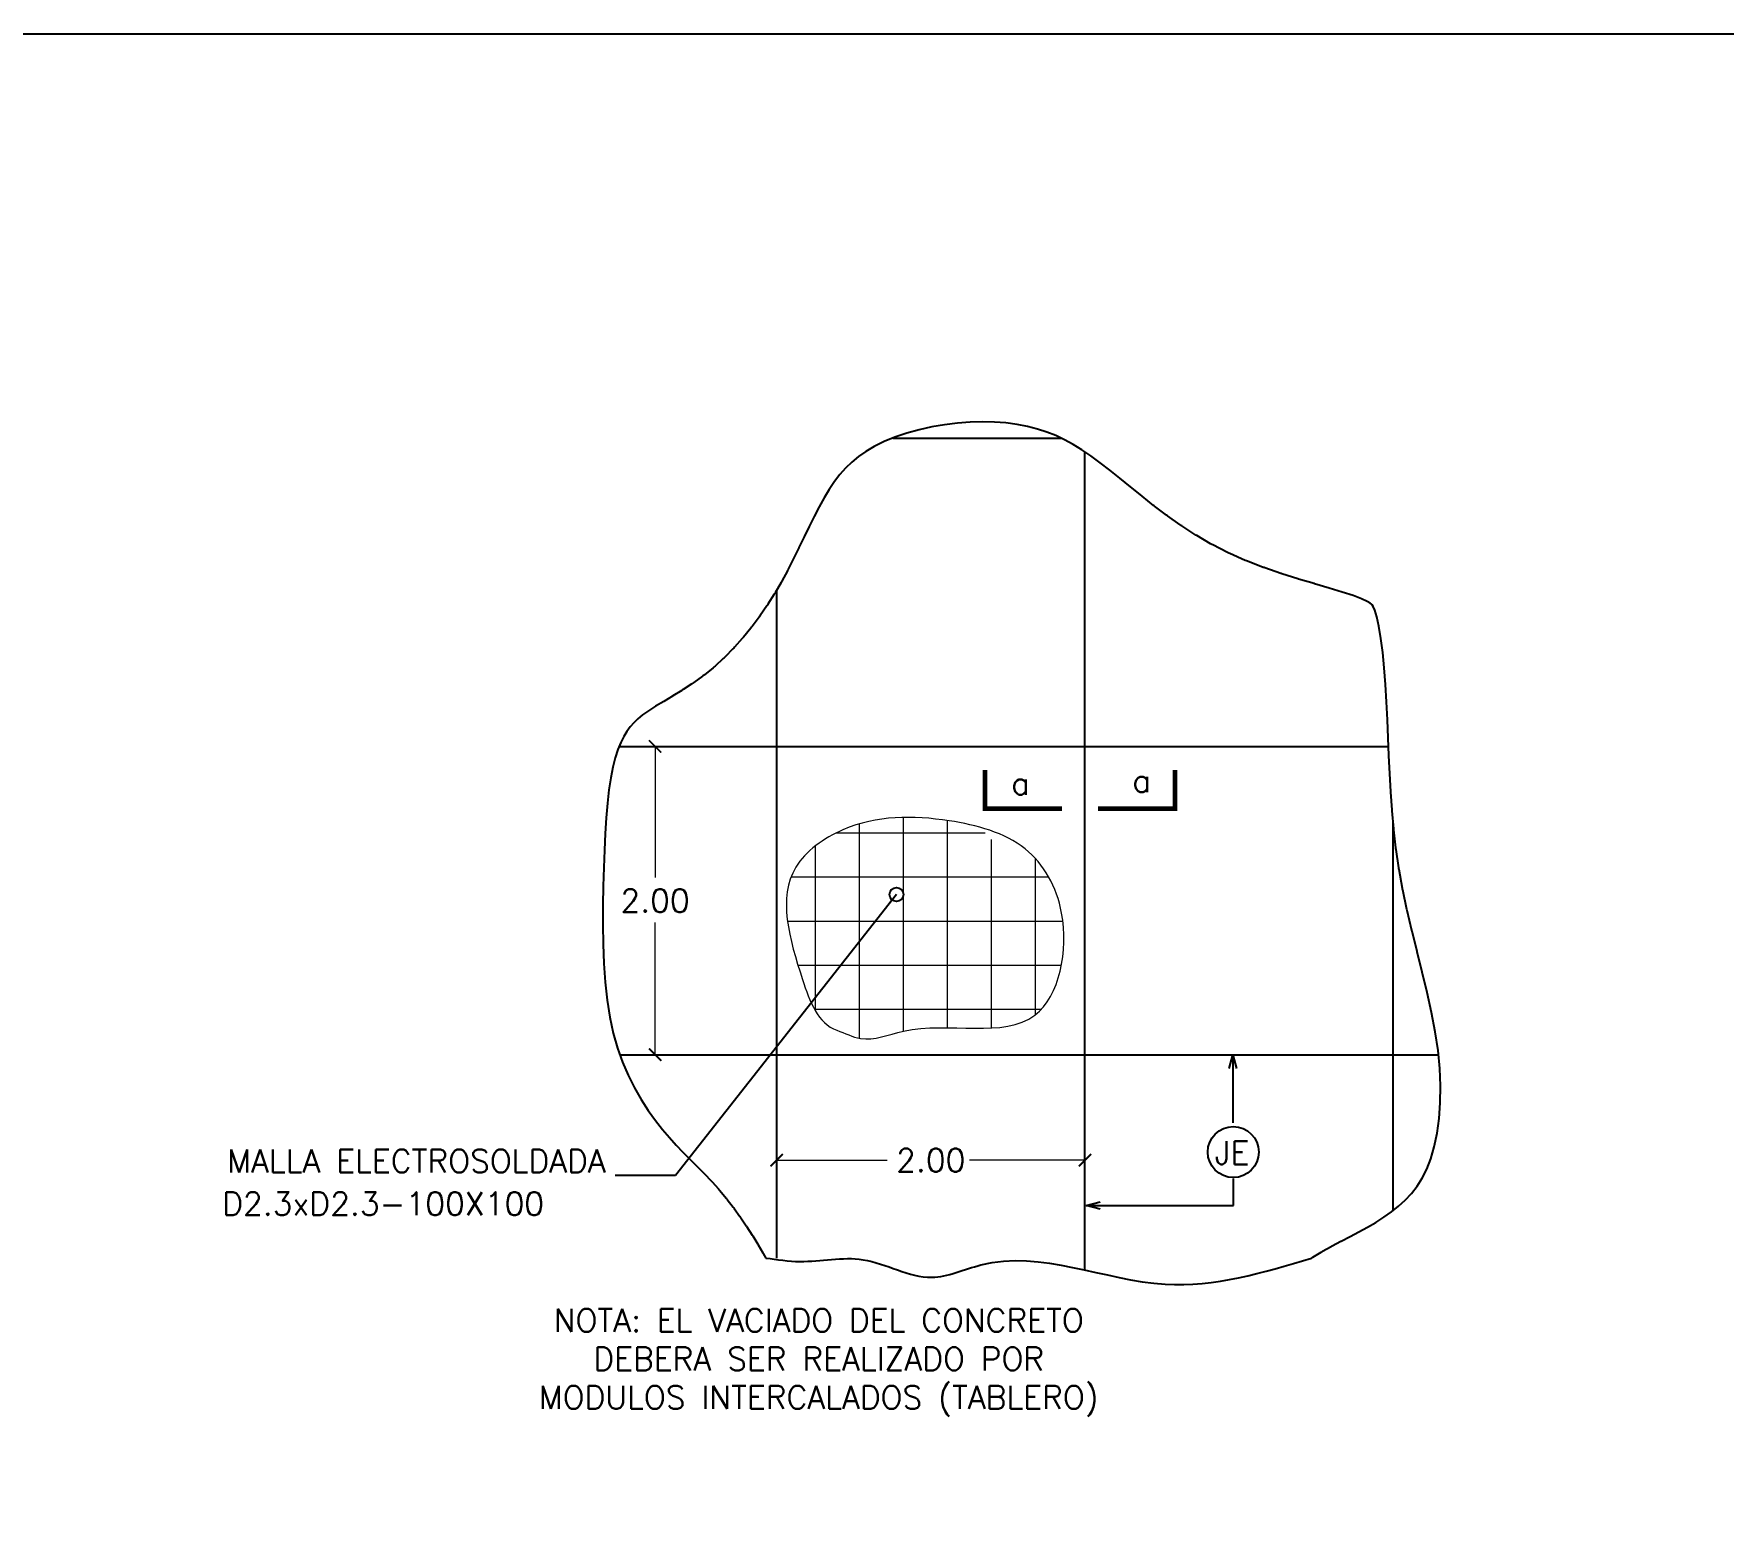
# Model space of a CAD drawing. Header units: metres. Extents: x -44 to 358, y -246 to 48.
# Drawn here: x 139.99 to 150.96, y 27.95 to 37.63 of the extents above; entities that cross this region are included whole.
import ezdxf

# ---------------------------------------------------------------- set-up
doc = ezdxf.new("R2010")
doc.units = ezdxf.units.M
doc.header["$LTSCALE"] = 0.3
for name, color, linetype in [('ACERO', 5, 'Continuous'), ('BORDES', 7, 'Continuous'), ('BP', 3, 'Continuous'), ('DIMTEXTO', 4, 'Continuous'), ('VIGA-LOSA', 1, 'Continuous')]:
    doc.layers.add(name, color=color, linetype=linetype)
doc.layers.add('Columnas', color=7, linetype='Continuous', lineweight=18)
doc.layers.add('DIM', color=4, linetype='Continuous', lineweight=20)
doc.styles.add('SIMPLEX', font='simplex_.ttf', dxfattribs={"height": 0.2})
doc.styles.add('SMPLEX', font='simplex.shx')
doc.dimstyles.new('DIM-60', dxfattribs={"dimscale": 0.6, "dimtxt": 0.2, "dimasz": 0.2, "dimexe": 0.2, "dimexo": 0.2, "dimgap": 0.1, "dimtad": 0, "dimtih": 1, "dimtoh": 1, "dimzin": 0, "dimdsep": 46, "dimtxsty": 'SIMPLEX', "dimblk1": 'OBLIQUE', "dimblk2": 'OBLIQUE', "dimsah": 1, "dimcen": 0.2, "dimclrd": 4, "dimclre": 4, "dimclrt": 4, "dimadec": 0, "dimazin": 0, "dimtfac": 1, "dimtmove": 0, "dimatfit": 3, "dimldrblk": 'OPEN30', "dimfxl": 1, "dimtolj": 1, "dimtzin": 0, "dimarcsym": 0})

# ---------------------------------------------------------------- blocks, each defined once
blk = doc.blocks.new('_OBLIQUE')
at = {"color": 0, "linetype": 'ByBlock'}
blk.add_line((-0.5, -0.5), (0.5, 0.5), dxfattribs=at)
blk = doc.blocks.new('_Open30')
at = {"color": 0, "lineweight": -2}
for p, q in [((-1, 0.27), (0, 0)), ((0, 0), (-1, -0.27)), ((0, 0), (-1, 0))]:
    blk.add_line(p, q, dxfattribs=at)
blk = doc.blocks.new('_ArchTick')
at = {"color": 0, "linetype": 'ByBlock', "const_width": 0.15}
blk.add_lwpolyline([(-0.5, -0.5), (0.5, 0.5)], dxfattribs=at)

msp = doc.modelspace()

# ---------------------------------------------------------------- hatches: boundary and pattern name
at = {"layer": 'ACERO', "linetype": 'Continuous', "lineweight": 0}
h = msp.add_hatch(dxfattribs=at)
h.set_pattern_fill('NET', color=256, scale=0.09, style=0)
h.set_pattern_definition([(0, (144.78, 31.01992), (0, 0.28575), []), (90, (144.78, 31.01992), (-0.28575, 2e-17), [])])
edge = h.paths.add_edge_path()
edge.add_spline(control_points=[(146.1670099, 32.4761985), (146.0921013, 32.499451), (145.7769362, 32.5635845), (145.3318802, 32.564688), (144.7800088, 32.1745831), (144.936927, 31.6147439), (145.0806155, 31.2125317), (145.205959, 31.1684322), (145.2569258, 31.1505006), (145.3959789, 31.0769317), (145.8172307, 31.2667578), (146.5746192, 31.0199235), (146.751538, 31.8903517), (146.5289047, 32.2821298), (146.3670466, 32.3885196), (146.3342943, 32.4065603)], knot_values=[2.6225009066, 2.6225009066, 2.6225009066, 2.6225009066, 2.8530686264, 3.5454868159, 3.9361357622, 4.6655402076, 5.0641651252, 5.0641651252, 5.0641651252, 5.2262527608, 5.508054028, 6.368240476, 7.0530475105, 7.5313417298, 7.6449533982, 7.6449533982, 7.6449533982, 7.6449533982], degree=3, periodic=0)
edge.add_line((146.3342943, 32.4065603), (146.1670099, 32.4065603))
edge.add_line((146.1670099, 32.4065603), (146.1670099, 32.4761985))

# ---------------------------------------------------------------- linework, layer by layer
at = {"layer": 'BORDES', "color": 1}
for p, q in [((145.5677526, 35.0101441), (146.6609719, 35.0101441)), ((146.814701, 29.6137931), (146.814701, 34.9212256)), ((144.814701, 29.6910734), (144.814701, 34.024955)), ((143.7926552, 33.0101441), (148.7857061, 33.0101441)), ((148.814701, 29.998317), (148.814701, 32.5234048)), ((143.7963369, 31.0101441), (149.1091313, 31.0101441))]:
    msp.add_line(p, q, dxfattribs=at)
at = {"layer": 'BP', "ltscale": 8}
msp.add_lwpolyline([(110, 37.6335309), (160, 37.6335309), (160, 0), (110, 0)], close=True, dxfattribs=at)
msp.add_lwpolyline([(110, 37.6335309), (160, 37.6335309), (160, 0), (110, 0)], close=True, dxfattribs=at)
at = {"layer": 'Columnas', "color": 6, "linetype": 'Continuous', "const_width": 0.03}
for points in [[(146.1670099, 32.8566689), (146.1670099, 32.6066689), (146.6670099, 32.6066689)], [(147.3995071, 32.8566689), (147.3995071, 32.6066689), (146.8995071, 32.6066689)]]:
    msp.add_lwpolyline(points, dxfattribs=at)
at = {"layer": 'DIM', "color": 4, "linetype": 'Continuous'}
for p, q in [((144.814701, 32.9628281), (144.814701, 33.8054709)), ((144.8133489, 33.0101441), (143.9535207, 33.0101441)), ((144.0255207, 33.0101441), (144.0255207, 32.1601377)), ((144.0255207, 31.0101441), (144.0255207, 31.8670565)), ((144.8133489, 31.0101441), (143.9535207, 31.0101441)), ((144.814701, 30.8973292), (144.814701, 30.2539506)), ((146.814701, 30.8973292), (146.814701, 30.2539506)), ((144.814701, 30.3259506), (145.5306574, 30.3259506)), ((146.814701, 30.3259506), (146.0668295, 30.3259506))]:
    msp.add_line(p, q, dxfattribs=at)
at = {"layer": 'DIMTEXTO', "color": 6}
msp.add_lwpolyline([(148.2857814, 29.6910734, -0.0092339345), (148.2951289, 29.697022), (148.3481238, 29.7293882, -0.0094933031), (148.3579561, 29.7351397), (148.4130144, 29.7659594, -0.0057913006), (148.4191172, 29.7692833), (148.4760326, 29.7994327, -0.0022378881), (148.4784113, 29.8006791), (148.5363945, 29.8307327), (148.5936125, 29.860708), (148.6490218, 29.8909212), (148.7027982, 29.9222066), (148.7547906, 29.9551511), (148.8043504, 29.9900593), (148.8509741, 30.0272556), (148.8943363, 30.0671252), (148.9342629, 30.110174), (148.9707081, 30.1571295), (149.0036692, 30.2090187), (149.0332, 30.2674793), (149.0594726, 30.3351338), (149.0821722, 30.4131217), (149.1004537, 30.5005761), (149.1136059, 30.5962357), (149.1211163, 30.6988581), (149.1226138, 30.8072403), (149.1178285, 30.9202231), (149.1065339, 31.036999), (149.0885865, 31.157991), (149.0647456, 31.2835711), (149.0362748, 31.4128918), (149.0045993, 31.5449241), (148.9712473, 31.6786644, -0.0002075595), (148.9711871, 31.6789061), (148.9380782, 31.8121427, -0.0027575014), (148.9372979, 31.8153584), (148.9063556, 31.9460174, -0.0055548105), (148.9048917, 31.9525202), (148.877715, 32.0798283, -0.0080964254), (148.8758409, 32.0893609), (148.8536422, 32.2128026, -0.0081922097), (148.8520611, 32.2225046), (148.834505, 32.3425954, -0.0074110171), (148.8333492, 32.3514127), (148.8197136, 32.4689259, -0.0063896099), (148.8189272, 32.4765527), (148.8084899, 32.5922616, -0.0051621321), (148.8079971, 32.5984364), (148.8000358, 32.7131142, -0.0037785285), (148.799756, 32.7176397), (148.7935486, 32.8320598, -0.0022992403), (148.7934118, 32.8348155), (148.7882361, 32.9497511, -0.0007891116), (148.788195, 32.9506971), (148.783344, 33.0665609), (148.778184, 33.1830921), (148.7723194, 33.2986876), (148.7654239, 33.4114634), (148.7572064, 33.5193536), (148.7474345, 33.6201104), (148.735994, 33.7111976), (148.7230249, 33.7895826), (148.709235, 33.8514776), (148.6961666, 33.8937747), (148.6857661, 33.9175709), (148.6793664, 33.9278613), (148.6751443, 33.9326558), (148.6668703, 33.9393966), (148.6470205, 33.9513303), (148.6107431, 33.9681221), (148.5564778, 33.9885724), (148.4850352, 34.0119545), (148.3996911, 34.0377598), (148.3043884, 34.0657947, -0.0010798446), (148.303146, 34.0661631), (148.2020654, 34.0963727, -0.0036833685), (148.1978399, 34.0976695), (148.0940768, 34.1303536, -0.0062257258), (148.0869799, 34.1326866), (147.9825462, 34.1684638, -0.0089383079), (147.9724637, 34.1721205), (147.8693713, 34.2116095, -0.0120375679), (147.8560122, 34.2170989), (147.7562727, 34.2609183, -0.0147705366), (147.7402663, 34.2685222), (147.645479, 34.3170328, -0.013964733), (147.6307833, 34.3250793), (147.5408966, 34.377611, -0.0120416661), (147.5286019, 34.3851993), (147.4431515, 34.4408241, -0.009967625), (147.4332602, 34.4475474), (147.3517818, 34.5053374, -0.0077690719), (147.3442626, 34.5108481), (147.266292, 34.5698753, -0.0054506742), (147.2611205, 34.5738798), (147.1861935, 34.6332164, -0.0029951643), (147.1833892, 34.6354645), (147.1110414, 34.6941825, -0.0003643162), (147.1107021, 34.6944582), (147.041545, 34.750754), (146.9761036, 34.8030263), (146.9136987, 34.8510746), (146.8537518, 34.8947803), (146.7957347, 34.9340697), (146.7390466, 34.9689908), (146.6829677, 34.9997049), (146.6266169, 35.026449), (146.5687949, 35.0495278), (146.5078629, 35.0693046), (146.4430369, 35.0858876), (146.3744759, 35.0990905), (146.3025239, 35.1087045), (146.2275384, 35.1145499), (146.1498834, 35.1164733), (146.0699249, 35.1143439), (145.9880129, 35.1080497), (145.9046335, 35.0975195), (145.8209414, 35.0828275), (145.7383642, 35.0641572), (145.6583445, 35.0417761), (145.5823324, 35.0160499), (145.5117946, 34.9874771), (145.4482103, 34.9567413), (145.392715, 34.9246009), (145.3445879, 34.8910052), (145.3015228, 34.8551087), (145.2620084, 34.8162882), (145.2250594, 34.7740494), (145.1899413, 34.7279658), (145.1561047, 34.6777602), (145.1230996, 34.6233328), (145.0905264, 34.5647998), (145.0580901, 34.5026241), (145.0255511, 34.4373682), (144.9925289, 34.3694278), (144.9589448, 34.2999659, -0.0014888066), (144.9581623, 34.2983598), (144.9240303, 34.2288245, -0.0035009221), (144.9221528, 34.2250663), (144.8870923, 34.1560981, -0.0055307751), (144.8840195, 34.1502156), (144.8475146, 34.0821753, -0.007583745), (144.8430912, 34.0742227), (144.8046261, 34.0074712, -0.0093552683), (144.7988405, 33.9978517), (144.7580024, 33.9327413, -0.0099713653), (144.7514443, 33.9227343), (144.7082333, 33.8595829, -0.0103794079), (144.7009887, 33.8494529), (144.655508, 33.7885697, -0.0108884715), (144.6474632, 33.7782758), (144.5998159, 33.7199703, -0.0115044867), (144.5908377, 33.7094856), (144.541127, 33.654067, -0.0122339003), (144.5310613, 33.6433833), (144.4793904, 33.5911609, -0.0130828406), (144.4680621, 33.5802956), (144.4145341, 33.5315787, -0.014055836), (144.4017483, 33.520583), (144.3464665, 33.4756811, -0.0143285827), (144.3328177, 33.4652296), (144.2759849, 33.4242388, -0.0112767535), (144.2648354, 33.4165733), (144.2070537, 33.3787379, -0.0072127666), (144.1997454, 33.3741016), (144.1417167, 33.3384526, -0.002979426), (144.1386593, 33.3365994), (144.0818272, 33.3026117), (144.0292769, 33.2707722), (143.9833706, 33.241405), (143.9447309, 33.2142142), (143.9132766, 33.1888831), (143.8870988, 33.1639494), (143.8638149, 33.1374289), (143.8423103, 33.1079651), (143.8220308, 33.0743234), (143.8027425, 33.0352849), (143.7844869, 32.989786), (143.7674846, 32.9369894), (143.75201, 32.8761944), (143.7382666, 32.8066843), (143.726359, 32.7283995), (143.7163318, 32.6418702), (143.7081192, 32.5476714), (143.7015678, 32.4463133), (143.6964663, 32.3382486), (143.6925647, 32.2238819), (143.6895929, 32.1038037), (143.6874652, 31.9796298), (143.6868184, 31.8536742), (143.6884228, 31.7275637), (143.6930054, 31.6027922), (143.7012355, 31.4809465), (143.7136942, 31.3637071), (143.730828, 31.2528442), (143.752979, 31.1497412), (143.7806007, 31.0536439), (143.8134863, 30.9627379), (143.8509005, 30.8766747), (143.8919556, 30.7955968), (143.9357248, 30.7196937), (143.981242, 30.649184), (144.027505, 30.5843003), (144.0734783, 30.5252819), (144.118382, 30.4720358), (144.1624794, 30.4232752), (144.206454, 30.377314), (144.251002, 30.3324914), (144.2961098, 30.2877915, -0.0013755355), (144.2972791, 30.2866264), (144.3418055, 30.2420145, -0.0048476712), (144.3458747, 30.2378576), (144.3890598, 30.192878, -0.0082085765), (144.3957639, 30.1856619), (144.4376594, 30.139055, -0.0104084321), (144.4458132, 30.1295954), (144.4864449, 30.0804232, -0.009455332), (144.4935051, 30.0715423), (144.5327956, 30.0201533, -0.0080186313), (144.5385164, 30.012417), (144.5763625, 29.9594815, -0.0068126797), (144.5810259, 29.9527673), (144.6173245, 29.8989554, -0.0057808526), (144.6211369, 29.8931601), (144.6557847, 29.839142, -0.0048762961), (144.6588957, 29.8341861), (144.6917897, 29.780632, -0.0040580794), (144.6943046, 29.776462), (144.7253415, 29.7240421, -0.0032870645), (144.7273288, 29.7206348), (144.7443106, 29.6910734)], format="xyb", dxfattribs=at)
at = {"layer": 'DIMTEXTO'}
msp.add_circle((147.7778482, 30.3784878), 0.1653568, dxfattribs=at)
at = {"layer": 'DIMTEXTO', "color": 6}
msp.add_spline([(144.7443106, 29.6910734), (144.9651461, 29.6689416), (145.3755628, 29.6803255), (145.8201809, 29.566488), (146.1393936, 29.6461742), (147.3364423, 29.5209528), (148.2857814, 29.6910734)], degree=3, dxfattribs=at)
at = {"layer": 'VIGA-LOSA', "linetype": 'Continuous', "lineweight": 0, "start_tangent": (-0.9433190142, 0.3318873866), "end_tangent": (-0.9433190142, 0.3318873866)}
msp.add_spline([(145.205959, 31.1684322), (144.9824502, 31.4985014), (144.9387189, 32.2265937), (145.2448304, 32.4692918), (145.9347943, 32.5275392), (146.4270209, 32.3449061), (146.6640297, 31.9294639), (146.4906503, 31.2669685), (145.6367644, 31.1630477), (145.3590553, 31.1151976), (145.205959, 31.1684322)], degree=3, dxfattribs=at)

# ---------------------------------------------------------------- block references
at = {"layer": 'DIM', "color": 4, "linetype": 'Continuous'}
for p, xscale, yscale, zscale, rotation in [((144.0255207, 33.0101441), 0.07999999999998408, 0.07999999999998408, 0.07999999999998408, 90), ((144.0255207, 31.0101441), 0.07999999999998408, 0.07999999999998408, 0.07999999999998408, 270), ((144.814701, 30.3259506), 0.08000000000004093, 0.08000000000004093, 0.08000000000004093, 180)]:
    msp.add_blockref('_ArchTick', p, dxfattribs=dict(at, xscale=xscale, yscale=yscale, zscale=zscale, rotation=rotation))
at = {"layer": 'DIM', "color": 4, "linetype": 'Continuous', "xscale": 0.08000000000004093, "yscale": 0.08000000000004093, "zscale": 0.08000000000004093}
msp.add_blockref('_ArchTick', (146.814701, 30.3259506), dxfattribs=at)

# ---------------------------------------------------------------- texts
at = {"layer": 'DIM', "color": 4, "linetype": 'Continuous', "style": 'SMPLEX'}
for p in [(146.3357498, 32.6966285), (147.1227659, 32.7131565)]:
    msp.add_text('a', height=0.15, dxfattribs=at).set_placement(p)
at = {"layer": 'DIM', "color": 4, "linetype": 'Continuous', "char_height": 0.15, "attachment_point": 5, "style": 'SMPLEX'}
for s, insert in [('\\A1;2.00', (144.0255207, 32.0101441)), ('MALLA ELECTROSOLDADA', (142.4775685, 30.3206546)), ('\\A1;2.00', (145.814701, 30.3259506)), ('JE', (147.7700701, 30.3733939)), ('D2.3xD2.3-100X100', (142.2607557, 30.0435472)), ('NOTA: EL VACIADO DEL CONCRETO\\PDEBERA SER REALIZADO POR \\PMODULOS INTERCALADOS (TABLERO)', (145.0878872, 29.0120919))]:
    msp.add_mtext(s, dxfattribs=dict(at, insert=insert))

# ---------------------------------------------------------------- leaders
at = {"layer": 'DIMTEXTO', "color": 6}
for points, override in [([(145.5923442, 32.0494288), (144.1573215, 30.2255077), (143.7662953, 30.2255077)], {"dimasz": 0.15, "dimldrblk": 'DotBlank'}), ([(147.7746828, 31.0101441), (147.7746828, 30.5680055)], {"dimasz": 0.15}), ([(146.8232754, 30.0314546), (147.7793458, 30.0314546), (147.7793458, 30.2069774)], {"dimasz": 0.15})]:
    msp.add_leader(points, dimstyle='DIM-60', override=override, dxfattribs=at)

doc.saveas('drawing.dxf')
